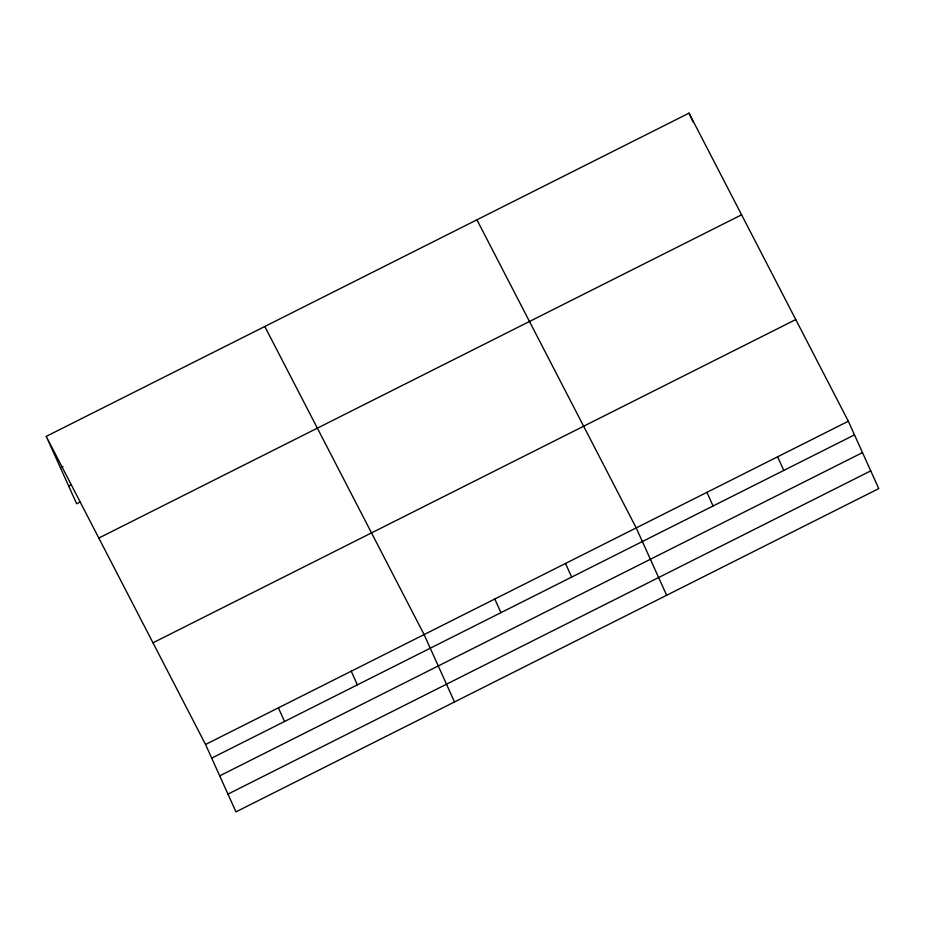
<?xml version="1.0" encoding="UTF-8"?>
<svg xmlns="http://www.w3.org/2000/svg" width="925" height="925" viewBox="0 0 925 925"><rect width="100%" height="100%" fill="white"/><g stroke="black" fill="none" stroke-linecap="round" stroke-linejoin="round"><path stroke-width="1.39" d="M46.25 436.392L689.032 113.139L848.329 421.233L878.75 488.608L235.968 811.861L205.547 744.475L46.25 436.392L76.671 503.767L80.51 501.847M60.414 467.761L62.969 466.478M68.67 486.03L71.225 484.746M98.813 538.061L741.596 214.808M152.972 642.806L795.754 319.564M205.547 744.475L848.329 421.233M211.698 758.118L854.48 434.866M219.711 775.855L862.493 452.603M227.955 794.124L870.737 470.871M476.918 219.815L636.203 527.898L666.636 595.284M264.793 326.49L424.089 634.573L454.51 701.959M689.032 113.139L692.952 121.811M777.624 456.788L783.776 470.42M706.92 492.343L713.071 505.975M565.499 563.464L571.662 577.096M494.794 599.018L500.957 612.651M351.246 671.215L357.397 684.847M278.39 707.845L284.553 721.477"/></g></svg>
